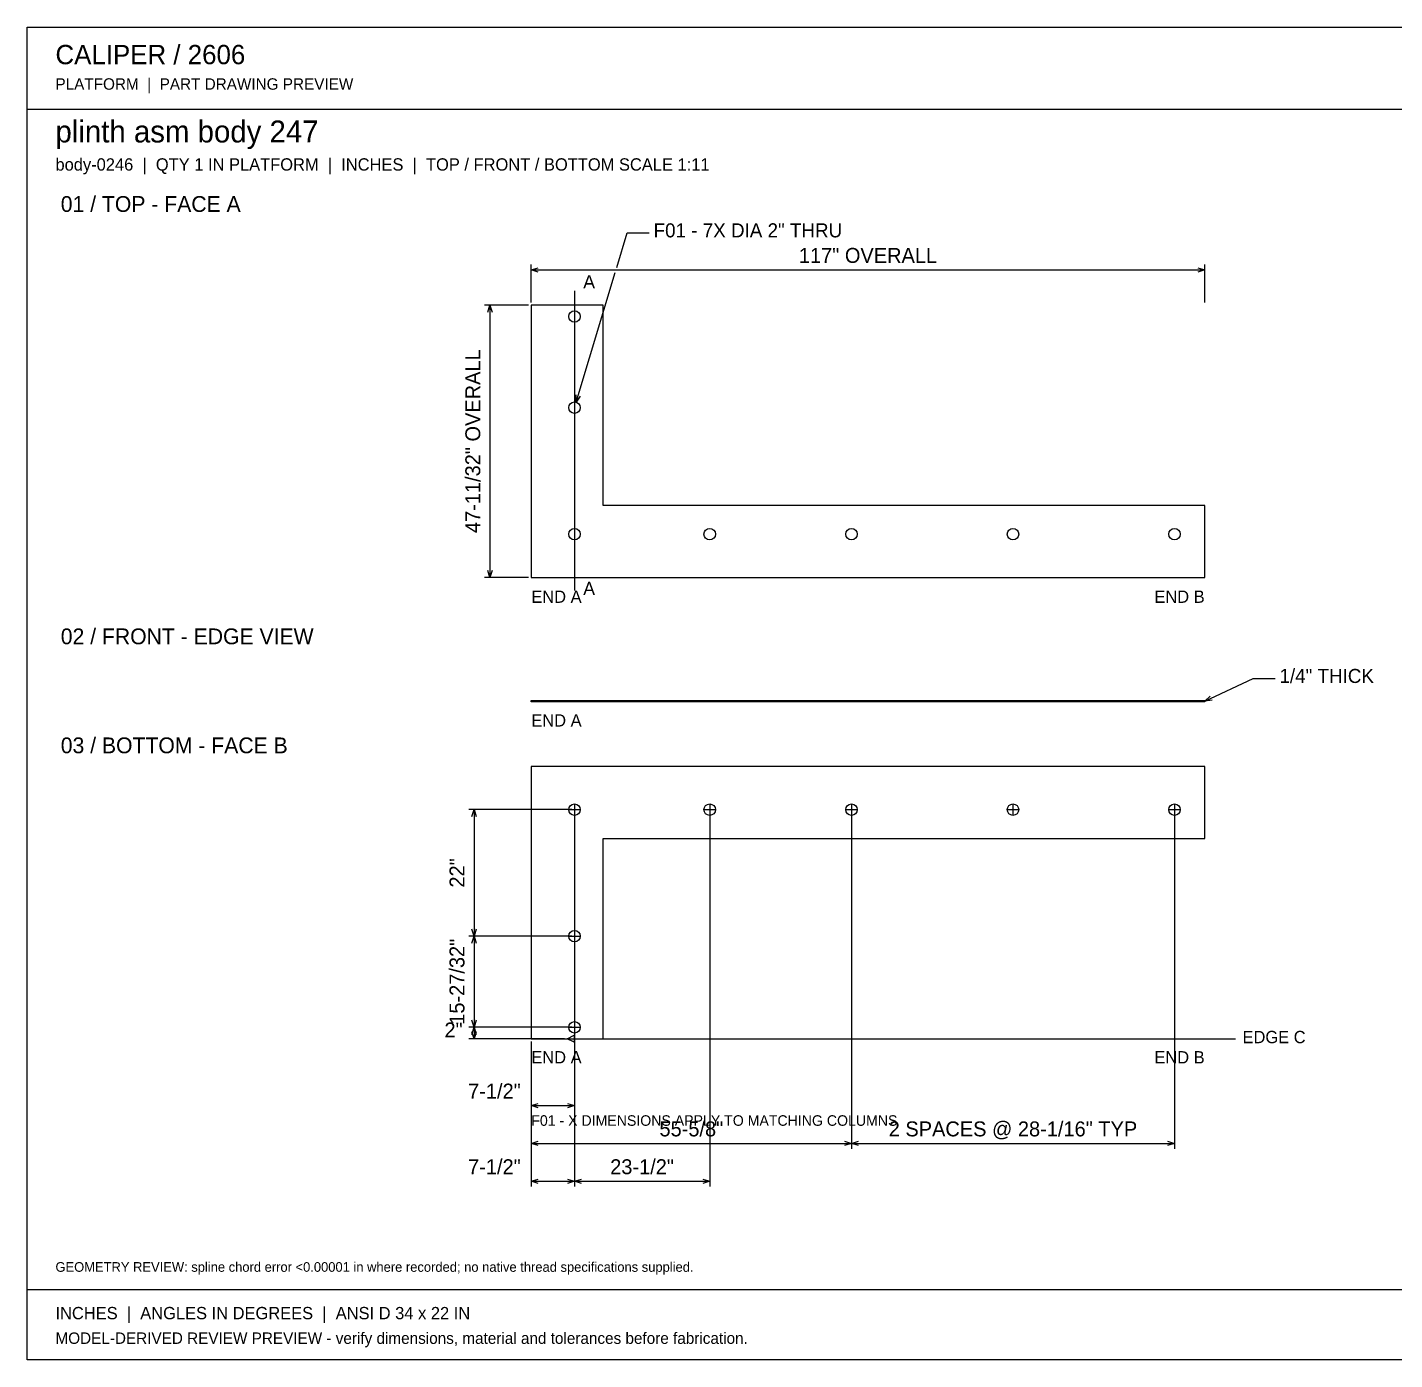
# Model space of a CAD drawing. Header units: inches. Extents: x 5 to 369, y 5 to 237.
# Drawn here: x 5.2 to 242.8, y 5.2 to 236.8 of the extents above; entities that cross this region are included whole.
import ezdxf
from ezdxf.enums import TextEntityAlignment as Align

# ---------------------------------------------------------------- set-up
doc = ezdxf.new("R2010")
doc.units = ezdxf.units.IN
doc.header["$MEASUREMENT"] = 0

msp = doc.modelspace()

# ---------------------------------------------------------------- linework, layer by layer
at = {"layer": 'ANNOTATION'}
for p, q in [((107.61, 195.08), (109.42, 201.06)), ((109.42, 201.06), (113.24, 201.06)), ((92.75, 188.99), (92.75, 195.56)), ((92.75, 194.64), (93.97, 195.02)), ((208.53, 195.02), (209.75, 194.64)), ((209.75, 188.99), (209.75, 195.56)), ((92.75, 194.64), (209.75, 194.64)), ((93.97, 194.26), (92.75, 194.64)), ((100.54, 171.65), (107.35, 194.2)), ((209.75, 194.64), (208.53, 194.26)), ((100.25, 190.97), (100.25, 138.9)), ((92.29, 188.53), (84.65, 188.53)), ((85.19, 187.31), (85.57, 188.53)), ((85.57, 188.53), (85.57, 141.19)), ((85.57, 188.53), (85.95, 187.31)), ((100.54, 171.65), (100.53, 172.93)), ((101.26, 172.71), (100.54, 171.65)), ((92.29, 141.19), (84.65, 141.19)), ((85.57, 141.19), (85.19, 142.41)), ((85.95, 142.41), (85.57, 141.19)), ((209.75, 119.65), (218.15, 123.6)), ((218.15, 123.6), (221.97, 123.6)), ((209.75, 119.65), (210.69, 120.52)), ((211.02, 119.83), (209.75, 119.65)), ((99.79, 100.81), (81.9, 100.81)), ((82.44, 99.59), (82.82, 100.81)), ((82.82, 100.81), (82.82, 78.81)), ((82.82, 100.81), (83.2, 99.59)), ((99.33, 100.81), (101.17, 100.81)), ((100.25, 101.72), (100.25, 99.89)), ((100.25, 100.35), (100.25, 35.3)), ((100.25, 100.35), (100.25, 35.3)), ((122.83, 100.81), (124.67, 100.81)), ((123.75, 101.72), (123.75, 99.89)), ((123.75, 100.35), (123.75, 35.3)), ((147.46, 100.81), (149.29, 100.81)), ((148.38, 101.72), (148.38, 99.89)), ((148.38, 100.35), (148.38, 41.87)), ((148.38, 100.35), (148.38, 41.87)), ((175.52, 100.81), (177.35, 100.81)), ((176.44, 101.72), (176.44, 99.89)), ((203.58, 100.81), (205.42, 100.81)), ((204.5, 101.72), (204.5, 99.89)), ((204.5, 100.35), (204.5, 41.87)), ((99.79, 78.81), (81.9, 78.81)), ((99.79, 78.81), (81.9, 78.81)), ((82.82, 78.81), (82.44, 80.03)), ((82.44, 77.59), (82.82, 78.81)), ((83.2, 80.03), (82.82, 78.81)), ((82.82, 78.81), (82.82, 62.97)), ((82.82, 78.81), (83.2, 77.59)), ((99.33, 78.81), (101.17, 78.81)), ((100.25, 79.72), (100.25, 77.89)), ((82.82, 62.97), (82.44, 64.19)), ((83.2, 64.19), (82.82, 62.97)), ((99.79, 62.97), (81.9, 62.97)), ((99.79, 62.97), (81.9, 62.97)), ((82.44, 61.75), (82.82, 62.97)), ((82.82, 60.97), (82.44, 62.19)), ((82.82, 62.97), (82.82, 60.97)), ((82.82, 62.97), (83.2, 61.75)), ((83.2, 62.19), (82.82, 60.97)), ((99.33, 62.97), (101.17, 62.97)), ((100.25, 63.89), (100.25, 62.05)), ((100.25, 62.51), (100.25, 48.44)), ((98.54, 60.97), (81.9, 60.97)), ((92.75, 60.51), (92.75, 48.44)), ((92.75, 60.51), (92.75, 41.87)), ((92.75, 60.51), (92.75, 35.3)), ((99, 60.97), (100.22, 61.58)), ((99, 60.97), (215.1, 60.97)), ((100.22, 60.36), (99, 60.97)), ((100.22, 61.58), (100.22, 60.36)), ((92.75, 49.36), (93.97, 49.74)), ((92.75, 49.36), (100.25, 49.36)), ((93.97, 48.98), (92.75, 49.36)), ((99.03, 49.74), (100.25, 49.36)), ((100.25, 49.36), (99.03, 48.98)), ((92.75, 42.79), (93.97, 43.17)), ((92.75, 42.79), (148.38, 42.79)), ((93.97, 42.41), (92.75, 42.79)), ((147.15, 43.17), (148.38, 42.79)), ((148.38, 42.79), (147.15, 42.41)), ((148.38, 42.79), (149.6, 43.17)), ((148.38, 42.79), (204.5, 42.79)), ((149.6, 42.41), (148.38, 42.79)), ((203.28, 43.17), (204.5, 42.79)), ((204.5, 42.79), (203.28, 42.41)), ((92.75, 36.22), (93.97, 36.6)), ((92.75, 36.22), (100.25, 36.22)), ((93.97, 35.84), (92.75, 36.22)), ((99.03, 36.6), (100.25, 36.22)), ((100.25, 36.22), (99.03, 35.84)), ((100.25, 36.22), (101.47, 36.6)), ((100.25, 36.22), (123.75, 36.22)), ((101.47, 35.84), (100.25, 36.22)), ((122.53, 36.6), (123.75, 36.22)), ((123.75, 36.22), (122.53, 35.84))]:
    msp.add_line(p, q, dxfattribs=at)
at = {"layer": 'OUTLINE'}
for p, q in [((5.19, 236.81), (368.81, 236.81)), ((5.19, 5.19), (5.19, 236.81)), ((5.19, 222.6), (368.81, 222.6)), ((105.25, 188.53), (92.75, 188.53)), ((92.75, 188.53), (92.75, 141.19)), ((105.25, 153.69), (105.25, 188.53)), ((209.75, 153.69), (105.25, 153.69)), ((209.75, 141.19), (209.75, 153.69)), ((92.75, 141.19), (209.75, 141.19)), ((92.75, 119.78), (209.75, 119.78)), ((92.75, 119.53), (92.75, 119.78)), ((209.75, 119.53), (92.75, 119.53)), ((209.75, 119.78), (209.75, 119.53)), ((209.75, 108.31), (92.75, 108.31)), ((92.75, 108.31), (92.75, 60.97)), ((209.75, 95.81), (209.75, 108.31)), ((105.25, 95.81), (209.75, 95.81)), ((105.25, 60.97), (105.25, 95.81)), ((92.75, 60.97), (105.25, 60.97)), ((5.19, 17.42), (368.81, 17.42)), ((368.81, 5.19), (5.19, 5.19))]:
    msp.add_line(p, q, dxfattribs=at)
for centre in [(100.25, 186.53), (100.25, 170.69), (100.25, 148.69), (123.75, 148.69), (148.38, 148.69), (176.44, 148.69), (204.5, 148.69), (100.25, 100.81), (123.75, 100.81), (148.38, 100.81), (176.44, 100.81), (204.5, 100.81), (100.25, 78.81), (100.25, 62.97)]:
    msp.add_circle(centre, 1, dxfattribs=at)

# ---------------------------------------------------------------- texts
at = {"layer": 'ANNOTATION'}
for s, height, p in [('CALIPER / 2606', 3.3611, (10.08, 230.39)), ('PLATFORM  |  PART DRAWING PREVIEW', 1.9861, (10.08, 225.96)), ('plinth asm body 247', 3.8194, (10.08, 216.79)), ('body-0246  |  QTY 1 IN PLATFORM  |  INCHES  |  TOP / FRONT / BOTTOM SCALE 1:11', 2.1389, (10.08, 211.9)), ('01 / TOP - FACE A', 2.75, (11, 204.72)), ('F01 - 7X DIA 2" THRU', 2.4444, (114, 200.29)), ('A', 2.29, (101.78, 191.43)), ('A', 2.29, (101.78, 138.13)), ('END A', 2.139, (92.75, 136.76)), ('02 / FRONT - EDGE VIEW', 2.75, (11, 129.56)), ('1/4" THICK', 2.444, (222.74, 122.83)), ('END A', 2.139, (92.75, 115.25)), ('03 / BOTTOM - FACE B', 2.75, (11, 110.61)), ('EDGE C', 2.139, (216.32, 60.21)), ('END A', 2.139, (92.75, 56.69)), ('F01 - X DIMENSIONS APPLY TO MATCHING COLUMNS', 1.8333, (92.75, 45.85)), ('GEOMETRY REVIEW: spline chord error <0.00001 in where recorded; no native thread specifications supplied.', 1.68056, (10.08, 20.47)), ('INCHES  |  ANGLES IN DEGREES  |  ANSI D 34 x 22 IN', 2.1389, (10.08, 12.22)), ('MODEL-DERIVED REVIEW PREVIEW - verify dimensions, material and tolerances before fabrication.', 1.9861, (10.08, 7.94))]:
    msp.add_text(s, height=height, dxfattribs=at).set_placement(p)
for s, height, p in [('117" OVERALL', 2.5972, (151.25, 195.86)), ('55-5/8"', 2.597, (120.56, 44.01)), ('2 SPACES @ 28-1/16" TYP', 2.5972, (176.44, 44.01)), ('23-1/2"', 2.597, (112, 37.44))]:
    msp.add_text(s, height=height, dxfattribs=at).set_placement(p, align=Align.CENTER)
for s, height, p in [('47-11/32" OVERALL', 2.5972, (83.89, 164.86)), ('22"', 2.597, (81.14, 89.81)), ('15-27/32"', 2.597, (81.14, 70.89))]:
    msp.add_text(s, height=height, rotation=90, dxfattribs=at).set_placement(p, align=Align.CENTER)
for s, height, p in [('END B', 2.139, (209.75, 136.76)), ('2"', 2.597, (80.83, 61.21)), ('END B', 2.139, (209.75, 56.69)), ('7-1/2"', 2.597, (90.92, 50.58)), ('7-1/2"', 2.597, (90.92, 37.44))]:
    msp.add_text(s, height=height, dxfattribs=at).set_placement(p, align=Align.RIGHT)

doc.saveas('drawing.dxf')
